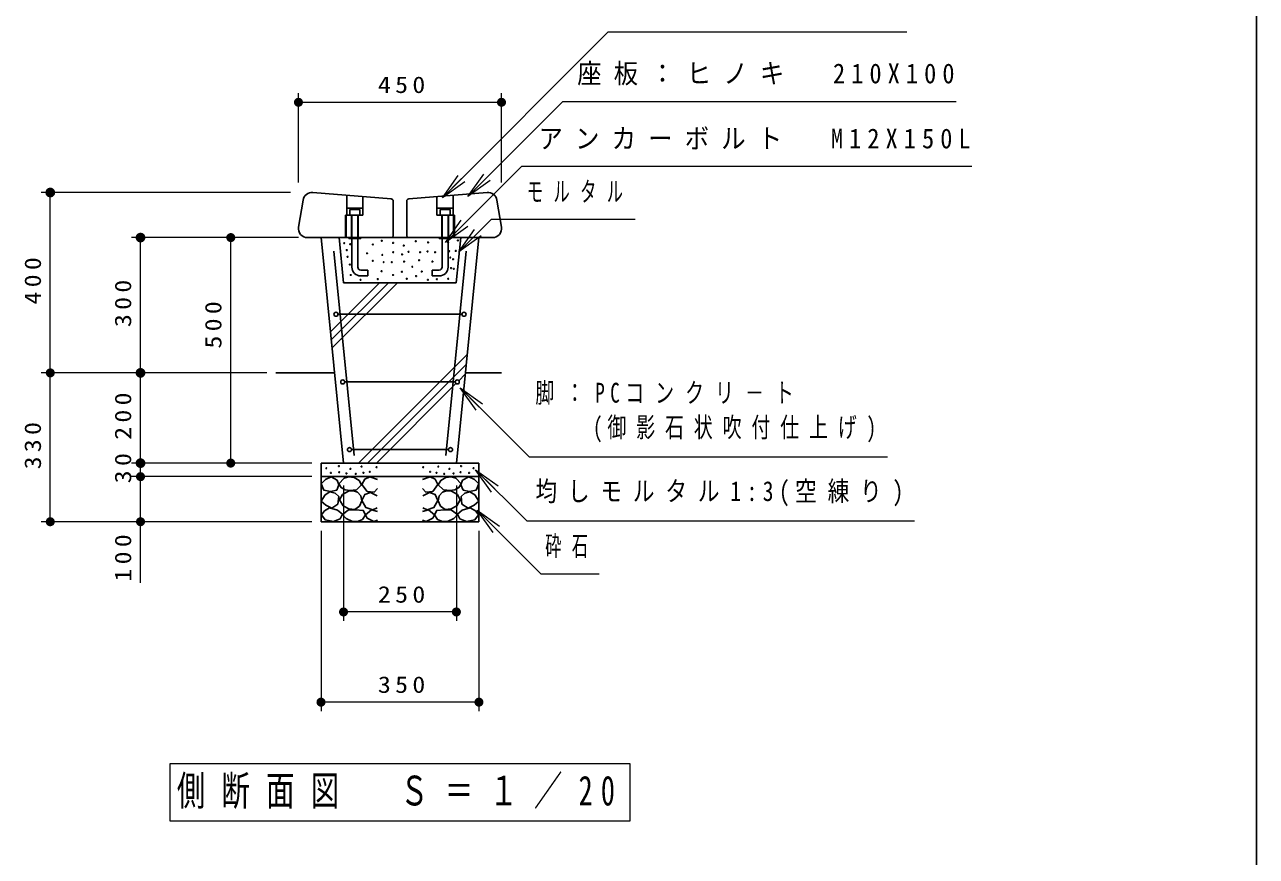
# Model space of a CAD drawing. Units: millimetres on the paper, scale 1:20. Extents: x -365 to 12, y -47 to 257.
# Drawn here: x -136.5 to 0, y 44.8 to 137 of the extents above; entities that cross this region are included whole.
import ezdxf

# ---------------------------------------------------------------- set-up
doc = ezdxf.new("R2010")
doc.units = ezdxf.units.MM
doc.layers.add('LY_1', color=3, linetype='Continuous', lineweight=25)
doc.layers.add('LY_2', color=7, linetype='Continuous', lineweight=13)
doc.styles.add('ＭＳ ゴシック', font='')
doc.styles.get('ＭＳ ゴシック').set_extended_font_data('MS Gothic')

# ---------------------------------------------------------------- blocks, each defined once
blk = doc.blocks.new('filled_dot')
at = {"color": 0, "linetype": 'Continuous', "lineweight": -2, "const_width": 1.25}
blk.add_lwpolyline([(-0.625, 0, 1), (0.625, 0, 1)], format="xyb", close=True, dxfattribs=at)

msp = doc.modelspace()

# ---------------------------------------------------------------- linework, layer by layer
at = {"layer": 'LY_1', "color": 7, "lineweight": 13}
for p, q in [((-106.147, 119.477), (-106.147, 129.353)), ((-106.147, 128.353), (-83.647, 128.353)), ((-83.647, 119.477), (-83.647, 129.353)), ((-90.2, 117.777), (-88.432, 120.252)), ((-87.359, 117.919), (-85.591, 120.394)), ((-90.2, 117.777), (-88.078, 119.899)), ((-87.725, 119.545), (-90.2, 117.777)), ((-87.359, 117.919), (-85.238, 120.041)), ((-84.884, 119.687), (-87.359, 117.919)), ((-107.009, 118.35), (-134.647, 118.35)), ((-133.647, 98.353), (-133.647, 118.35)), ((-89.866, 112.797), (-88.098, 115.272)), ((-89.866, 112.797), (-87.744, 114.918)), ((-106.147, 113.353), (-124.647, 113.353)), ((-123.647, 98.353), (-123.647, 113.353)), ((-113.647, 88.353), (-113.647, 113.353)), ((-87.391, 114.565), (-89.866, 112.797)), ((-88.389, 111.773), (-86.621, 114.248)), ((-88.389, 111.773), (-86.268, 113.894)), ((-85.914, 113.541), (-88.389, 111.773)), ((-102.603, 102.918), (-97.168, 108.353)), ((-102.513, 102.018), (-96.178, 108.353)), ((-102.423, 101.118), (-95.188, 108.353)), ((-99.491, 88.353), (-87.442, 100.402)), ((-109.647, 98.353), (-134.647, 98.353)), ((-133.647, 81.853), (-133.647, 98.353)), ((-123.647, 88.353), (-123.647, 98.353)), ((-98.501, 88.353), (-87.552, 99.302)), ((-97.511, 88.353), (-88.689, 97.175)), ((-88.373, 97.491), (-87.662, 98.202)), ((-86.469, 94.21), (-88.237, 96.684)), ((-88.237, 96.684), (-85.762, 94.917)), ((-88.237, 96.684), (-86.116, 94.563)), ((-104.647, 88.353), (-124.647, 88.353)), ((-123.647, 86.853), (-123.647, 88.353)), ((-84.741, 85.139), (-86.509, 87.614)), ((-86.509, 87.614), (-84.034, 85.846)), ((-86.509, 87.614), (-84.388, 85.493)), ((-104.647, 86.853), (-124.647, 86.853)), ((-123.647, 75.078), (-123.647, 86.853)), ((-101.147, 85.853), (-101.147, 70.853)), ((-88.647, 85.853), (-88.647, 70.853)), ((-84.575, 80.661), (-86.342, 83.136)), ((-86.342, 83.136), (-83.867, 81.368)), ((-86.342, 83.136), (-84.221, 81.014)), ((-104.647, 81.853), (-134.647, 81.853)), ((-103.647, 80.853), (-103.647, 60.853)), ((-86.147, 80.853), (-86.147, 60.853)), ((-88.647, 71.853), (-101.147, 71.853)), ((-86.147, 61.853), (-103.647, 61.853)), ((-69.397, 55.003), (-120.397, 55.003)), ((-120.397, 55.003), (-120.397, 48.703)), ((-69.397, 48.703), (-69.397, 55.003)), ((-120.397, 48.703), (-69.397, 48.703))]:
    msp.add_line(p, q, dxfattribs=at)
at = {"layer": 'LY_1'}
for p, q in [((-105.633, 117.518), (-106.133, 114.518)), ((-95.877, 117.652), (-104.567, 118.35)), ((-100.797, 118.047), (-100.797, 115.853)), ((-98.997, 117.903), (-98.997, 115.853)), ((-95.647, 117.403), (-95.647, 113.603)), ((-94.147, 117.403), (-94.147, 113.603)), ((-93.917, 117.652), (-85.227, 118.35)), ((-90.797, 117.903), (-90.797, 115.853)), ((-88.997, 118.047), (-88.997, 115.853)), ((-84.16, 117.518), (-83.66, 114.518)), ((-100.797, 116.603), (-98.997, 116.603)), ((-100.445, 116.468), (-99.348, 116.468)), ((-100.445, 115.853), (-100.445, 116.468)), ((-100.222, 116.603), (-100.222, 116.468)), ((-99.572, 116.603), (-99.572, 116.468)), ((-99.348, 115.853), (-99.348, 116.468)), ((-88.997, 116.603), (-90.797, 116.603)), ((-89.348, 116.468), (-90.445, 116.468)), ((-90.445, 115.853), (-90.445, 116.468)), ((-90.222, 116.603), (-90.222, 116.468)), ((-89.572, 116.603), (-89.572, 116.468)), ((-89.348, 115.853), (-89.348, 116.468)), ((-100.947, 115.853), (-100.847, 115.853)), ((-100.947, 115.853), (-100.947, 113.353)), ((-100.847, 115.853), (-100.847, 113.353)), ((-100.797, 115.853), (-98.997, 115.853)), ((-100.272, 115.853), (-100.272, 113.353)), ((-100.222, 115.853), (-100.222, 110.078)), ((-99.572, 115.853), (-99.572, 110.078)), ((-99.522, 115.853), (-99.522, 113.353)), ((-88.997, 115.853), (-90.797, 115.853)), ((-90.272, 115.853), (-90.272, 113.353)), ((-90.222, 115.853), (-90.222, 110.078)), ((-89.572, 115.853), (-89.572, 110.078)), ((-89.522, 115.853), (-89.522, 113.353)), ((-88.947, 115.853), (-88.947, 113.353)), ((-88.847, 115.853), (-88.947, 115.853)), ((-88.847, 115.853), (-88.847, 113.353)), ((-105.147, 113.353), (-84.647, 113.353)), ((-103.647, 113.353), (-101.147, 88.353)), ((-101.637, 113.353), (-101.137, 108.353)), ((-100.547, 113.353), (-100.547, 113.238)), ((-99.247, 113.353), (-99.247, 113.238)), ((-90.547, 113.353), (-90.547, 113.238)), ((-89.247, 113.353), (-89.247, 113.238)), ((-88.657, 108.353), (-88.157, 113.353)), ((-88.647, 88.353), (-86.147, 113.353)), ((-100.547, 113.238), (-99.247, 113.238)), ((-89.247, 113.238), (-90.547, 113.238)), ((-102.24, 111.852), (-99.973, 89.179)), ((-87.553, 111.852), (-89.82, 89.179)), ((-99.247, 109.753), (-98.472, 109.753)), ((-98.472, 109.753), (-98.472, 109.103)), ((-91.322, 109.753), (-91.322, 109.103)), ((-90.547, 109.753), (-91.322, 109.753)), ((-101.137, 108.353), (-88.657, 108.353)), ((-99.247, 109.103), (-98.472, 109.103)), ((-90.547, 109.103), (-91.322, 109.103)), ((-101.768, 104.853), (-88.026, 104.853)), ((-108.647, 98.353), (-102.147, 98.353)), ((-87.647, 98.353), (-83.647, 98.353)), ((-101.018, 97.353), (-88.776, 97.353)), ((-100.268, 89.853), (-89.526, 89.853)), ((-103.647, 88.353), (-86.147, 88.353)), ((-103.647, 88.353), (-103.647, 81.853)), ((-86.147, 88.353), (-86.147, 81.853)), ((-103.647, 86.853), (-86.147, 86.853)), ((-103.647, 81.853), (-86.147, 81.853))]:
    msp.add_line(p, q, dxfattribs=at)
at = {"layer": 'LY_1', "color": 7, "lineweight": 13}
for points in [[(-90.2, 117.777), (-71.815, 136.162), (-38.749, 136.162)], [(-87.359, 117.919), (-76.843, 128.436), (-33.258, 128.436)], [(-89.866, 112.797), (-81.38, 121.282), (-31.54, 121.282)], [(-88.389, 111.773), (-84.769, 115.393), (-68.837, 115.393)], [(-88.237, 96.684), (-80.59, 89.037), (-40.886, 89.037)], [(-86.509, 87.614), (-80.852, 81.957), (-37.886, 81.957)], [(-86.342, 83.136), (-79.271, 76.065), (-72.808, 76.065)]]:
    msp.add_lwpolyline(points, dxfattribs=at)
at = {"layer": 'LY_1'}
for points in [[(-102.524, 86.823), (-103.158, 86.522), (-103.633, 86.047), (-103.332, 85.35), (-102.603, 85.207), (-101.906, 85.366), (-101.653, 85.952), (-101.843, 86.459)], [(-100.553, 86.828), (-101.08, 86.693), (-101.661, 86.057), (-101.431, 85.638), (-100.974, 85.401), (-100.458, 85.328), (-99.715, 85.395), (-99.147, 85.936), (-99.431, 86.436), (-99.965, 86.746)], [(-89.24, 86.828), (-88.713, 86.693), (-88.132, 86.057), (-88.362, 85.638), (-88.819, 85.401), (-89.335, 85.328), (-90.078, 85.395), (-90.646, 85.936), (-90.362, 86.436), (-89.829, 86.746)], [(-87.269, 86.823), (-86.635, 86.522), (-86.16, 86.047), (-86.461, 85.35), (-87.19, 85.207), (-87.887, 85.366), (-88.14, 85.952), (-87.95, 86.459)], [(-102.651, 85.176), (-103.19, 84.827), (-103.633, 84.146), (-103.126, 83.686), (-102.461, 83.37), (-101.764, 83.813), (-101.685, 84.653), (-102.092, 85.015)], [(-101.188, 83.611), (-100.567, 83.266), (-99.891, 83.219), (-99.377, 83.581), (-99.134, 84.179), (-99.246, 84.716), (-99.593, 85.125), (-100.059, 85.29), (-100.594, 85.233), (-101.283, 84.864), (-101.58, 84.287)], [(-88.605, 83.611), (-89.227, 83.266), (-89.903, 83.219), (-90.416, 83.581), (-90.659, 84.179), (-90.548, 84.716), (-90.2, 85.125), (-89.734, 85.29), (-89.2, 85.233), (-88.51, 84.864), (-88.213, 84.287)], [(-87.142, 85.176), (-86.604, 84.827), (-86.16, 84.146), (-86.667, 83.686), (-87.332, 83.37), (-88.03, 83.813), (-88.109, 84.653), (-87.701, 85.015)], [(-102.692, 83.379), (-103.261, 83.06), (-103.598, 82.637), (-103.195, 82.071), (-102.252, 81.868), (-101.537, 82.187), (-101.263, 82.692), (-101.802, 83.148)], [(-87.101, 83.379), (-86.533, 83.06), (-86.195, 82.637), (-86.598, 82.071), (-87.541, 81.868), (-88.257, 82.187), (-88.53, 82.692), (-87.991, 83.148)], [(-99.837, 83.172), (-100.621, 83.131), (-101.283, 82.658), (-100.85, 82.199), (-100.161, 81.888), (-99.596, 81.88), (-99.053, 82.104), (-98.715, 82.631), (-98.972, 83.118)], [(-89.957, 83.172), (-89.173, 83.131), (-88.51, 82.658), (-88.943, 82.199), (-89.632, 81.888), (-90.197, 81.88), (-90.74, 82.104), (-91.078, 82.631), (-90.822, 83.118)]]:
    msp.add_lwpolyline(points, close=True, dxfattribs=at)
for points in [[(-97.397, 86.518), (-98.252, 86.835), (-98.791, 86.566), (-99.108, 85.964), (-98.521, 85.203), (-97.745, 85.14), (-97.397, 85.536)], [(-92.397, 86.518), (-91.541, 86.835), (-91.003, 86.566), (-90.686, 85.964), (-91.272, 85.203), (-92.048, 85.14), (-92.397, 85.536)], [(-97.412, 84.712), (-98.173, 85.108), (-98.807, 84.855), (-99.108, 84.205), (-98.664, 83.429), (-97.904, 83.191), (-97.412, 83.397)], [(-92.381, 84.712), (-91.62, 85.108), (-90.987, 84.855), (-90.686, 84.205), (-91.129, 83.429), (-91.89, 83.191), (-92.381, 83.397)], [(-97.397, 82.985), (-98.062, 83.191), (-98.712, 82.637), (-98.537, 82.241), (-97.809, 81.876), (-97.397, 82.035)], [(-92.397, 82.985), (-91.731, 83.191), (-91.082, 82.637), (-91.256, 82.241), (-91.985, 81.876), (-92.397, 82.035)]]:
    msp.add_lwpolyline(points, dxfattribs=at)
for centre, radius in [((-101.066, 112.737), 0.05), ((-100.799, 111.965), 0.05), ((-100.409, 112.618), 0.05), ((-97.89, 112.589), 0.05), ((-96.911, 113.004), 0.05), ((-95.664, 112.767), 0.05), ((-94.477, 112.47), 0.05), ((-93.142, 112.945), 0.05), ((-91.776, 112.826), 0.05), ((-89.55, 112.796), 0.05), ((-88.719, 111.876), 0.05), ((-88.482, 113.034), 0.05), ((-100.706, 111.223), 0.05), ((-98.543, 111.609), 0.05), ((-97.92, 110.778), 0.05), ((-96.852, 111.431), 0.05), ((-96.703, 110.63), 0.05), ((-95.813, 110.63), 0.05), ((-95.635, 111.728), 0.05), ((-94.655, 111.491), 0.05), ((-94.448, 110.689), 0.05), ((-93.943, 111.787), 0.05), ((-92.785, 110.838), 0.05), ((-92.667, 111.728), 0.05), ((-91.836, 111.817), 0.05), ((-91.301, 110.689), 0.05), ((-91.005, 111.728), 0.05), ((-89.432, 111.847), 0.05), ((-89.317, 111.134), 0.05), ((-89.016, 110.956), 0.05), ((-100.443, 110.363), 0.05), ((-100.354, 109.205), 0.05), ((-96.941, 109.621), 0.05), ((-95.664, 109.205), 0.05), ((-94.685, 109.561), 0.05), ((-93.527, 110.125), 0.05), ((-92.489, 109.591), 0.05), ((-89.228, 109.977), 0.05), ((-88.927, 109.888), 0.05), ((-99.256, 108.671), 0.05), ((-97.356, 108.76), 0.05), ((-94.151, 108.79), 0.05), ((-93.112, 109.086), 0.05), ((-91.806, 108.671), 0.05), ((-90.797, 108.73), 0.05), ((-89.55, 108.79), 0.05), ((-101.993, 104.853), 0.225), ((-87.801, 104.853), 0.225), ((-101.243, 97.353), 0.225), ((-88.551, 97.353), 0.225), ((-100.493, 89.853), 0.225), ((-89.301, 89.853), 0.225), ((-103.056, 87.79), 0.05), ((-101.669, 88.017), 0.05), ((-101.619, 87.336), 0.05), ((-100.383, 87.714), 0.05), ((-99.147, 87.967), 0.05), ((-98.24, 87.387), 0.05), ((-97.483, 87.891), 0.05), ((-92.31, 87.891), 0.05), ((-91.554, 87.387), 0.05), ((-90.646, 87.967), 0.05), ((-89.41, 87.714), 0.05), ((-88.175, 87.336), 0.05), ((-88.124, 88.017), 0.05), ((-86.737, 87.79), 0.05), ((-102.552, 87.26), 0.05), ((-100.837, 87.21), 0.05), ((-99.803, 87.16), 0.05), ((-98.946, 87.286), 0.05), ((-90.848, 87.286), 0.05), ((-89.99, 87.16), 0.05), ((-88.956, 87.21), 0.05), ((-87.242, 87.26), 0.05)]:
    msp.add_circle(centre, radius, dxfattribs=at)
for centre, radius, start, end in [((-104.647, 117.353), 1, 85.41043, 170.53769), ((-95.897, 117.403), 0.25, 0, 85.41046), ((-93.897, 117.403), 0.25, 94.5895, 179.99996), ((-85.147, 117.353), 1, 9.46227, 94.58953), ((-105.147, 114.353), 1, 170.53769, 270), ((-95.897, 113.603), 0.25, 270.00002, 0), ((-93.897, 113.603), 0.25, 179.99996, 269.99995), ((-84.647, 114.353), 1, 269.99996, 9.46227), ((-99.247, 110.078), 0.975, 179.99998, 270.00003), ((-99.247, 110.078), 0.325, 179.99998, 270.00003), ((-90.547, 110.078), 0.325, 269.99996, 0), ((-90.547, 110.078), 0.975, 269.99996, 0)]:
    msp.add_arc(centre, radius, start, end, dxfattribs=at)
at = {"layer": 'LY_2', "color": 20, "lineweight": 25}
msp.add_line((0, 0), (0, 257), dxfattribs=at)

# ---------------------------------------------------------------- block references
at = {"layer": 'LY_1', "color": 7, "lineweight": 13, "xscale": 0.4, "yscale": 0.4}
for p in [(-106.147, 128.353), (-101.147, 71.853), (-103.647, 61.853)]:
    msp.add_blockref('filled_dot', p, dxfattribs=at)
at = {"layer": 'LY_1', "color": 7, "lineweight": 13}
for p, xscale, yscale, rotation in [((-83.647, 128.353), 0.4, 0.4, 180), ((-133.647, 118.35), 0.431, 0.431, 270), ((-123.647, 113.353), 0.431, 0.431, 270), ((-113.647, 113.353), 0.4, 0.4, 270), ((-133.647, 98.353), 0.4, 0.4, 270), ((-123.647, 98.353), 0.431, 0.431, 270), ((-123.647, 88.353), 0.431, 0.431, 270), ((-113.647, 88.353), 0.4, 0.4, 90), ((-123.647, 86.853), 0.4, 0.4, 270), ((-133.647, 81.853), 0.4, 0.4, 90), ((-123.647, 81.853), 0.4, 0.4, 90), ((-88.647, 71.853), 0.4, 0.4, 180), ((-86.147, 61.853), 0.4, 0.4, 180)]:
    msp.add_blockref('filled_dot', p, dxfattribs=dict(at, xscale=xscale, yscale=yscale, rotation=rotation))

# ---------------------------------------------------------------- texts
at = {"layer": 'LY_1', "color": 7, "style": 'ＭＳ ゴシック'}
for s, insert, char_height, attachment_point in [('\\T1.5;\\W0.9;座板：ヒノキ\u3000210X100', (-75.258, 131.436), 2.199, 4), ('\\T1.33;\\W1.15;450', (-94.481, 129.353), 1.833, 8), ('\\T1.5;\\W0.9;アンカーボルト\u3000M12X150L', (-79.54, 124.282), 2.199, 4), ('\\T1.64;\\W0.6;モルタル', (-80.837, 118.393), 2.199, 4), ('\\T1.58;\\W0.7;脚：PCコンクリ－ト', (-79.886, 96.037), 2.199, 4), ('\\T1.52;\\W0.7;\u3000\u3000(御影石状吹付仕上げ)', (-79.886, 92.037), 2.199, 4), ('\\T1.5;\\W0.8;均しモルタル1:3(空練り)', (-79.886, 84.957), 2.199, 4), ('\\T1.64;\\W0.6;砕石', (-78.808, 79.065), 2.199, 4), ('\\T1.33;\\W1.15;250', (-94.481, 72.853), 1.833, 8), ('\\T1.33;\\W1.15;350', (-94.481, 62.853), 1.833, 8), ('\\T1.57;\\W0.7;側断面図\u3000Ｓ＝１／20', (-94.897, 51.853), 3.299, 5)]:
    msp.add_mtext(s, dxfattribs=dict(at, insert=insert, char_height=char_height, attachment_point=attachment_point))
at = {"layer": 'LY_1', "color": 7, "char_height": 1.833, "attachment_point": 8, "rotation": 90, "style": 'ＭＳ ゴシック'}
for s, insert in [('\\T1.33;\\W1.15;400', (-134.647, 108.793)), ('\\T1.33;\\W1.15;300', (-124.647, 106.294)), ('\\T1.33;\\W1.15;500', (-114.647, 103.911)), ('\\T1.33;\\W1.15;200', (-124.647, 93.794)), ('\\T1.33;\\W1.15;330', (-134.647, 90.518)), ('\\T1.34;\\W1.15;30', (-124.647, 88.031)), ('\\T1.33;\\W1.15;100', (-124.647, 78.078))]:
    msp.add_mtext(s, dxfattribs=dict(at, insert=insert))

doc.saveas('drawing.dxf')
